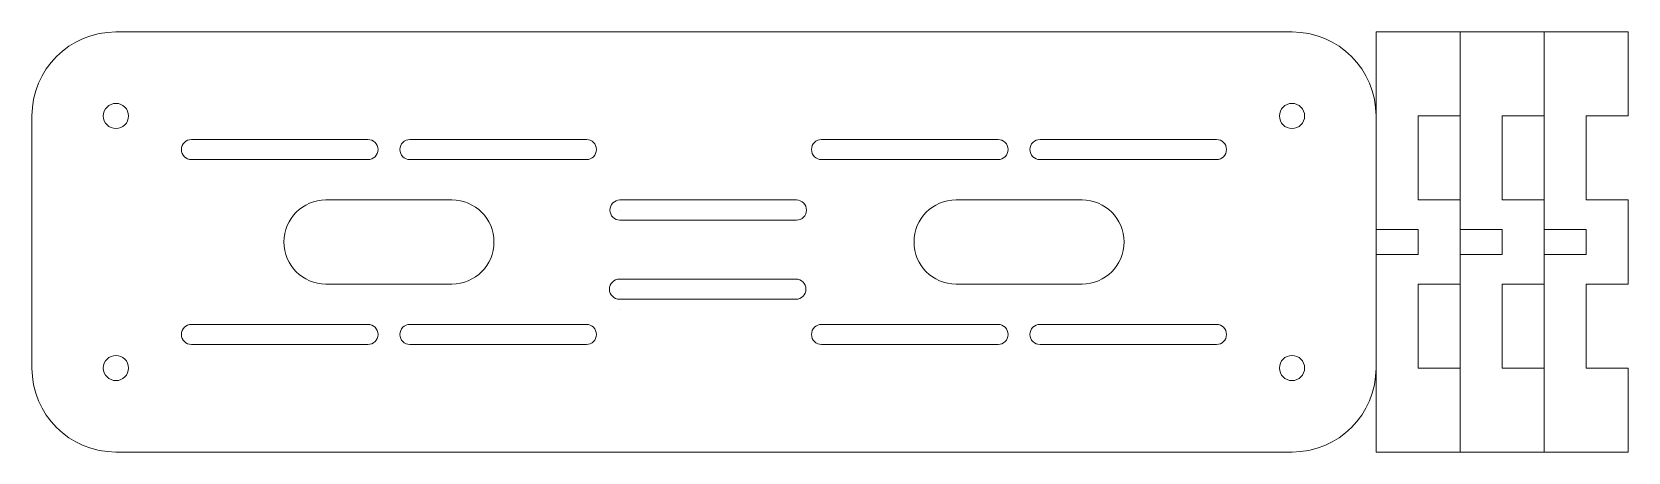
# Model space of a CAD drawing. Header units: millimetres. Extents: x 0 to 190, y 0 to 50.
import ezdxf

# ---------------------------------------------------------------- set-up
doc = ezdxf.new("R2010")
doc.units = ezdxf.units.MM
doc.layers.get('0').update_dxf_attribs({"linetype": 'CONTINUOUS', "lineweight": 13, "true_color": 0xffffff})

msp = doc.modelspace()

# ---------------------------------------------------------------- linework, layer by layer
for p, q in [((150, 50), (10, 50)), ((160, 50), (165, 50)), ((160, 50), (160, 26.5)), ((170, 50), (165, 50)), ((170, 50), (170, 40)), ((170, 40), (170, 50)), ((170, 50), (175, 50)), ((170, 50), (170, 26.5)), ((180, 50), (175, 50)), ((180, 50), (180, 40)), ((180, 40), (180, 50)), ((180, 50), (185, 50)), ((180, 50), (180, 26.5)), ((190, 50), (185, 50)), ((190, 40), (190, 50)), ((190, 50), (190, 40)), ((170, 45), (170, 45)), ((170, 40), (170, 45)), ((180, 45), (180, 45)), ((180, 40), (180, 45)), ((190, 40), (190, 45)), ((190, 45), (190, 45)), ((0, 40), (0, 10)), ((160, 10), (160, 40)), ((170, 40), (165, 40)), ((165, 40), (165, 30)), ((165, 40), (165, 30)), ((170, 40), (170, 40)), ((180, 40), (175, 40)), ((175, 40), (175, 30)), ((175, 40), (175, 30)), ((180, 40), (180, 40)), ((190, 40), (185, 40)), ((185, 40), (185, 30)), ((185, 40), (185, 30)), ((190, 40), (190, 40)), ((40, 37.2), (19, 37.2)), ((66, 37.2), (45, 37.2)), ((94, 37.2), (115, 37.2)), ((120, 37.2), (141, 37.2)), ((19, 34.8), (40, 34.8)), ((45, 34.8), (66, 34.8)), ((115, 34.8), (94, 34.8)), ((141, 34.8), (120, 34.8)), ((165, 30), (165, 35)), ((165, 35), (165, 35)), ((175, 30), (175, 35)), ((175, 35), (175, 35)), ((185, 30), (185, 35)), ((185, 35), (185, 35)), ((50, 30), (35, 30)), ((91, 30), (70, 30)), ((70, 28.8), (70, 28.8)), ((80, 30), (80, 30)), ((80, 30), (87, 30)), ((110, 30), (125, 30)), ((165, 30), (170, 30)), ((170, 30), (170, 26.5)), ((170, 26.5), (170, 30)), ((175, 30), (180, 30)), ((180, 30), (180, 26.5)), ((180, 26.5), (180, 30)), ((185, 30), (190, 30)), ((190, 30), (190, 26.5)), ((190, 26.5), (190, 30)), ((70, 27.6), (91, 27.6)), ((30, 25), (30, 25)), ((30, 25), (30, 25)), ((30, 25), (30, 25)), ((55, 25), (55, 25)), ((105, 25), (105, 25)), ((130, 25), (130, 25)), ((130, 25), (130, 25)), ((130, 25), (130, 25)), ((160, 26.5), (165, 26.5)), ((165, 26.5), (165, 23.5)), ((170, 26.5), (170, 23.5)), ((170, 26.5), (175, 26.5)), ((175, 26.5), (175, 23.5)), ((180, 26.5), (180, 23.5)), ((180, 26.5), (185, 26.5)), ((185, 26.5), (185, 23.5)), ((190, 26.5), (190, 23.5)), ((160, 23.5), (160, 0)), ((165, 23.5), (160, 23.5)), ((170, 23.5), (170, 20)), ((170, 20), (170, 23.5)), ((170, 23.5), (170, 0)), ((175, 23.5), (170, 23.5)), ((180, 23.5), (180, 20)), ((180, 20), (180, 23.5)), ((180, 23.5), (180, 0)), ((185, 23.5), (180, 23.5)), ((190, 23.5), (190, 20)), ((190, 20), (190, 23.5)), ((35, 20), (50, 20)), ((50, 20), (50, 20)), ((90.94, 20.59), (69.94, 20.59)), ((69.94, 19.39), (69.94, 19.39)), ((125, 20), (110, 20)), ((110, 20), (110, 20)), ((165, 20), (165, 10)), ((170, 20), (165, 20)), ((165, 20), (165, 10)), ((170, 20), (170, 20)), ((175, 20), (175, 10)), ((180, 20), (175, 20)), ((175, 20), (175, 10)), ((180, 20), (180, 20)), ((190, 20), (185, 20)), ((185, 20), (185, 10)), ((185, 20), (185, 10)), ((190, 20), (190, 20)), ((70, 18.2), (91, 18.2)), ((19, 15.2), (40, 15.2)), ((45, 15.2), (66, 15.2)), ((70, 17), (70, 17)), ((115, 15.2), (94, 15.2)), ((141, 15.2), (120, 15.2)), ((40, 12.8), (19, 12.8)), ((66, 12.8), (45, 12.8)), ((94, 12.8), (115, 12.8)), ((120, 12.8), (141, 12.8)), ((165, 10), (170, 10)), ((170, 0), (170, 10)), ((175, 10), (180, 10)), ((180, 0), (180, 10)), ((185, 10), (190, 10)), ((190, 0), (190, 10)), ((10, 0), (150, 0)), ((170, 0), (160, 0)), ((180, 0), (170, 0)), ((190, 0), (180, 0))]:
    msp.add_line(p, q)
for centre in [(10, 40), (150, 40), (10, 10), (150, 10)]:
    msp.add_circle(centre, 1.5)
for centre, radius, start, end in [((10, 40), 10, 90, 180), ((150, 40), 10, 0, 90), ((19, 36), 1.2, 90, 270), ((40, 36), 1.2, 270, 90), ((45, 36), 1.2, 90, 270), ((66, 36), 1.2, 270, 90), ((94, 36), 1.2, 90, 270), ((115, 36), 1.2, 270, 90), ((120, 36), 1.2, 90, 270), ((141, 36), 1.2, 270, 90), ((35, 25), 5, 90, 180), ((50, 25), 5, 0, 90), ((70, 28.8), 1.2, 90, 270), ((91, 28.8), 1.2, 270, 90), ((110, 25), 5, 90, 180), ((125, 25), 5, 0, 90), ((35, 25), 5, 180, 270), ((50, 25), 5, 270, 0), ((110, 25), 5, 180, 270), ((125, 25), 5, 270, 0), ((69.94, 19.39), 1.2, 90, 270), ((90.94, 19.39), 1.2, 270, 90), ((40, 14), 1.2, 270, 90), ((66, 14), 1.2, 270, 90), ((94, 14), 1.2, 90, 270), ((115, 14), 1.2, 270, 90), ((19, 14), 1.2, 90, 270), ((45, 14), 1.2, 90, 270), ((120, 14), 1.2, 90, 270), ((141, 14), 1.2, 270, 90), ((10, 10), 10, 180, 270), ((150, 10), 10, 270, 0)]:
    msp.add_arc(centre, radius, start, end)

doc.saveas('drawing.dxf')
